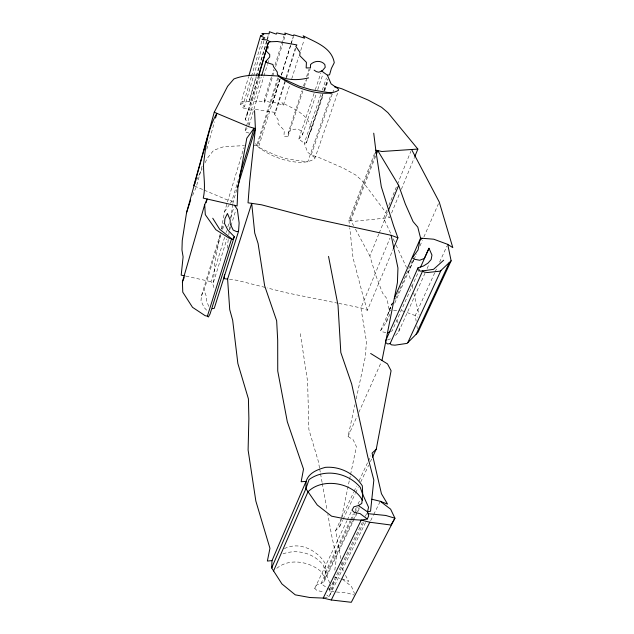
<?xml version="1.0" encoding="UTF-8"?>
<svg xmlns="http://www.w3.org/2000/svg" width="634" height="634" viewBox="0 0 634 634"><rect width="100%" height="100%" fill="white"/><g stroke="black" fill="none" stroke-linecap="round" stroke-linejoin="round"><path stroke-width="0.48" stroke-dasharray="3.17 2.38" d="M248.869 125.278L248.948 123.559L245.35 119.652L258.133 76.706M284.888 81.231L274.522 114.144L278.469 120.452L277.985 123.63L284.317 130.509L283.913 136.397L288.066 136.207L288.264 132.68L302.006 90.678M185.897 276.107L213.499 282.233L214.672 263.641L220.109 235.586M284.349 548.624C299.177 541.127 317.499 550.074 325.313 563.721L325.408 572.201L324.267 581.402L320.994 583.565L316.659 584.928L314.749 588.36L316.952 590.547L322.334 591.593L323.815 592.75M220.315 233.787L201.453 295.785L201.002 300.69L204.013 307.355L207.635 311.318M251.27 77.071L243.741 102.637L241.919 101.765L248.996 101.67L255.93 76.928M227.218 248.195L228.24 239.581M228.811 234.786L229.262 230.958M229.381 229.999L229.833 226.172M333.341 581.362L332.351 588.97L329.45 589.668L327.144 588.003M334.807 570.164L336.448 557.643L331.471 534.708L327.833 514.404M230.808 218.556L232.71 204.33M232.837 203.379L236.854 189.186M221.361 228.89L224.571 211.685L243.963 147.587M271.36 77.039L264.188 100.441L272.668 103.16L279.871 79.63M245.35 119.652L247.775 111.41L249.542 110.134L256.762 109.587L275.56 112.503L285.332 81.517M385.876 332.485L382.405 331.851L380.701 330.449L386.415 322.167L388.444 312.419L392.367 303.432M395.561 335.473L398.699 331.701L399.658 327.096M340.886 558.617L335.616 530.587L339.721 526.505L349.366 480.334M349.564 479.367L350.372 475.524M350.57 474.557L356.403 446.661L353.201 439.814L348.042 436.485L354.937 404.666M356.197 398.881L365.398 356.459L366.404 341.401L360.928 307.886L390.013 238.012M324.037 597.902L329.014 596.8L330.433 593.646L329.45 589.668L330.56 585.016M202.095 166.092L196.294 186.808L192.53 195.621M206.843 149.133L214.49 121.823M263.998 40.742L244.645 106.227L240.524 104.301L248.583 76.762M314.084 93.341L298.78 139.044L304.288 143.276L306.412 142.848L322.587 94.308M251.547 76.12L262.135 40.14M256.207 75.993L268.523 34.529M248.996 101.67L256.294 77.134M256.572 76.183L266.954 41.265M267.239 40.322L268.919 34.656M246.975 115.515L258.49 76.928M259.623 76.429L249.542 110.134L246.547 108.255L241.839 108.018L244.645 106.227M267.746 49.27L268.871 45.529M249.075 133.061L245.532 131.943L245.104 130.715L246.238 126.958M246.515 126.015L261.168 77.205M249.114 125.191L263.681 76.896M263.966 75.945L267.397 64.581M267.683 63.638L268.824 59.85M221.742 229.088L223.461 223.453M201.453 295.785L204.029 290.293L220.87 235.04M222.582 229.421L224.016 224.737M238.495 179.359L231.846 201.137L229.603 204.378M271.645 76.104L273.65 69.55M275.085 64.874L283.969 35.861M249.21 99.546L255.835 101.876L256.39 100.576L264.727 102.193L272.485 76.896M272.771 75.961L274.498 70.334M275.647 66.594L285.134 35.67M224.602 237.322L210.971 281.607L213.666 285.847L214.03 289.556M226.053 232.615L226.631 230.728M227.788 226.964L228.953 223.192M230.689 217.541L233.883 207.175M213.499 282.233L226.909 238.923M229.817 229.508L230.697 226.679M230.982 225.744L235.943 209.735M277.724 77.855L256.667 145.741C266.637 153.911 278.77 159.15 291.426 161.504C299.28 162.661 307.815 163.215 314.749 158.69L337.985 92.088M254.02 145.471L257.562 145.836L278.643 77.974M279.642 79.409L258.49 147.302L276.86 155.829L287.907 159.055L307.752 161.892L331.186 93.998M281.322 74.97L292.956 37.652M272.668 103.16L280.236 78.878M281.401 75.145L290.721 45.26M291.014 44.325L293.344 36.859M286.069 77.467L295.254 48.311M286.513 77.768L295.69 48.66M272.889 102.026L283.327 105.165L289.936 84.417M291.743 78.751L298.654 57.052M300.762 50.451L304.066 40.069M303.527 86.01L305.358 80.407M306.579 76.674L309.02 69.209M288.066 136.207L303.092 90.353M304.312 86.612L310.137 68.837M315.336 89.616L320.955 72.823M298.78 139.044L302.442 135.05L316.493 93.269M317.737 89.552L323.047 73.766M320.733 94.767L304.288 143.276L307.625 152.263L314.21 157.145L314.749 158.69M322.318 90.099L326.431 77.974M323.847 90.599L327.627 79.48M306.412 142.848L322.896 94.403M324.164 90.678L327.968 79.496M308.409 135.993L311.365 129.946L323.451 94.45M324.727 90.717L328.222 80.439M332.271 94.006L311.175 155.013L318.038 157.113L343.208 168.065L355.856 175.103L361.903 180.571L389.72 217.628L354.747 221.282L348.906 220.109L374.749 152.945M332.588 93.079L334.506 87.532M349.857 220.315L375.391 154.094M375.653 156.138L350.8 220.505L353.59 225.696M386.986 210.012L383.633 218.262L390.695 233.478M388.856 205.432L397.058 185.263M397.431 184.343L410.856 151.336M388.444 312.419L390.726 310.042L389.236 309.955L386.938 298.677L382.564 293.082L375.669 275.085L369.868 255.962L378.839 233.954M379.211 233.035L387.818 211.946M391.598 213.064L399.848 192.95M401.354 189.297L414.485 157.311M338.833 303.401L360.928 307.886L367.379 310.303L392.953 249.606M389.236 309.955L392.367 302.775M380.701 330.449L392.454 303.535M395.434 299.272L412.306 260.701M386.415 322.167L389.981 314.044M394.728 303.203L413.717 259.845M413.669 260.281L408.558 271.946L410.674 280.553M414.065 259.385L416.427 254.004M419.962 245.929L422.323 240.548M423.892 236.957L438.443 203.752M390.639 331.479L392.153 330.821L419.787 268.927M348.042 436.485L357.227 415.928M358.828 412.346L381.192 362.283M398.699 331.701L425.065 273.056M427.094 268.547L429.115 264.037M434.726 272.842L415.246 315.573L416.142 321.184M435.13 271.954L437.159 267.5M439.592 262.159L446.899 246.143M335.616 530.587L341.068 519.016M341.48 518.129L353.637 492.309M354.057 491.421L356.57 486.08M359.09 480.738L367.886 462.051M368.306 461.164L370.819 455.822M339.721 526.505L342.661 520.284M343.081 519.397L355.262 493.624M355.682 492.737L358.202 487.411M360.714 482.078L368.695 465.197M370.375 461.639L371.635 458.976M314.749 588.36L346.901 520.847M347.321 519.959L351.125 511.963M329.672 582.931L325.408 572.201L349.984 520.863M350.404 519.983L353.376 513.786M355.064 510.243L356.34 507.588M358.036 504.054L360.152 499.624M351.173 520.625L320.994 583.565L326.375 587.449M351.601 519.737L354.58 513.532M355 512.644L357.552 507.327M352.678 520.783L325.004 578.327L321.398 571.876C309.424 561.106 288.177 557.611 275.742 569.229M353.106 519.896L355.658 514.586M356.086 513.699L359.066 507.501M324.267 581.402L359.66 507.905M329.45 589.668L362.323 522.471M365.35 516.282L366.65 513.635M363.71 522.511L329.894 591.467L335.497 591.926M196.429 180.405L202.111 168.858M205.17 162.637L207.35 158.191L213.618 150.337L223.968 146.589L244.447 145.646M365.556 522.527L329.014 596.8L326.787 595.064M370.668 520.665L373.283 515.387M373.719 514.507L379.829 502.176M274.522 114.144L275.56 112.503M224.571 211.685L229.048 205.194M245.104 130.715L248.829 126.142M288.264 132.68C291.798 128.623 298.63 127.474 302.133 132.197L302.442 135.05M240.524 104.301L243.741 102.637M387.517 339.959L391.13 338.572M283.049 553.847C297.322 548.719 313.862 553.181 323.269 565.163L325.408 572.201M393.532 310.2L400.078 310.565M336.432 592.005L346.695 592.845L354.43 595.12M229.468 279.332L236.973 280.283L266.201 287.678M337.874 303.211L286.005 292.694L267.144 287.923M333.928 576.908L340.117 578.366M233.09 201.485L226.758 199.694L203.466 189.843M401.948 310.676L415.246 315.573L417.647 317.19M341.885 578.779L348.74 581.418L345.538 575.45M202.571 189.463L193.814 185.738M342.629 579.365L351.482 586.418L354.533 593.582M257.562 145.836L255.835 144.275L255.779 141.683M283.327 105.165L281.932 102.684C293.716 108.913 309.741 114.619 311.365 129.946M355.452 229.151L369.868 255.962M393.191 238.844L395.679 244.217M396.099 245.104L406.481 267.477M208.792 306.38L206.399 300.73L206.518 296.87L204.029 290.293M397.011 320.146L398.001 322.746M367.379 310.303L363.583 297.996L353.027 257.903L349.754 227.86M264.188 100.441L264.727 102.193M411.846 285.34L412.782 289.159M413.725 292.987L419.114 314.979M341.615 562.485L343.248 571.179M319.512 467.987L318.3 461.219L308.877 429.48L307.601 381.406L299.969 331.487M319.687 468.954L320.384 472.821M320.55 473.788L322.112 482.49M322.286 483.457L327.136 510.536M416.895 325.868L417.346 328.674M348.906 220.109L349.643 226.893"/><path stroke-width="0.95" d="M272.303 566.083L271.661 567.921L305.897 488.687L309.027 479.621C324.624 468.043 348.042 472.75 360.207 487.245L362.696 494.314L368.536 507.24L367.514 511.86L368.687 515.862L367.292 518.984L360.08 513.611L354.366 512.431L351.973 510.188L353.875 506.812L358.4 505.552L361.792 503.475L362.696 494.314L362.323 485.858C354.287 473.495 340.125 466.156 325.361 467.353C317.333 469.588 308.877 472.702 306.063 481.404L272.018 560.615L271.661 567.921L281.948 583.954L295.27 594.851L309.828 597.513L323.205 598.084L331.281 599.986L351.307 602.3L394.934 518.208L390.623 509.165L380.265 501.296L371.817 499.227M212.406 308.718L214.244 308.338L238.542 231.347L239.137 223.033L237.378 209.482L234.461 205.289L203.252 198.117C205.836 186.816 203.403 175.887 203.546 164.61C205.495 146.922 207.793 129.043 216.86 113.343L248.774 126.697L255.391 128.623L249.669 181.744L248.029 202.817L261.501 204.798L312.855 218.31L391.146 235.293L397.914 237.829L393.334 248.702M224.444 274.855L224.071 278.651L227.598 279.095L229.73 309.638L232.67 320.257L237.861 363.496L248.417 398.865L248.877 418.646L248.1 449.981L255.843 501.05L269.949 548.339L267.366 561.042L272.018 560.615M207.358 137.927L186.547 212.691L182.251 240.5L181.958 249.939L183.107 256.889L181.189 275.148L184.93 275.893M258.775 75.993L268.206 42.938L269.989 41.781L277.415 41.503L296.878 44.903L295.848 46.433L300.096 52.567L299.692 55.578L306.42 62.338L306.167 67.941L310.446 67.901L310.549 64.541C314.385 60.61 321.169 60.071 324.822 64.541L325.234 67.267L322.555 70.501L318.886 72.221L316.374 71.658L314.131 70.12M372.475 457.201L376.255 449.205L391.075 370.731L387.501 363.9L370.652 353.471M381.993 360.492L397.415 282.645L397.946 268.016L391.146 235.293M308.615 77.871C298.939 80.256 288.327 80.653 279.229 76.088C264.219 75.295 248.243 73.33 233.914 78.949L227.622 86.264L214.26 112.234L193.814 185.738L195.121 183.067M215.544 118.059L216.86 113.343L214.26 112.234M186.547 212.691L190.644 200.027M238.542 231.347L236.641 231.656L233.185 230.071L230.174 223.715L230.197 219.958L227.44 213.499L224.888 218.762L224.531 223.509L227.844 230.079L234.311 236.688L210.052 313.965L208.396 316.992L207.397 316.152L205.154 315.684L192.522 307.324L182.766 292.155L182.418 281.805L204.695 204.608L207.175 198.949M206.074 202.753L206.898 199.9M248.861 75.811L260.534 35.932L263.807 34.458L261.905 33.562L269.204 33.713L269.363 31.7L276.258 34.141L276.796 32.92L285.427 34.735L284.825 33.047L293.629 35.924L293.827 34.846L304.669 38.183L303.155 35.781C315.153 42.177 331.693 47.328 334.269 62.695L331.408 68.369L329.553 74.836L327.374 75.177L321.581 70.96M258.315 76.207L268.206 42.938M261.731 75.327L265.963 61.244L269.68 57.005L269.735 54.548L265.923 50.712L267.485 46.821M239.359 176.521L254.099 128.242L246.816 138.164L237.861 187.997L237.108 205.971L234.461 205.289M237.433 187.292L255.391 128.623L254.559 110.601M207.397 316.152L231.6 238.741L229.246 238.218L215.853 229.706L205.297 214.664L204.695 204.608M227.598 279.095L251.714 203.356L254.733 233.066L258.078 243.488L264.655 285.815L276.654 320.756L277.692 340.196L277.74 371.033L287.305 421.745L303.52 469.12L301.158 481.721L306.063 481.404L305.897 488.687L317.222 504.965L331.622 516.203L347.075 519.222L361.206 520.118L369.788 522.234L390.972 525.031L394.934 518.208L385.797 515.466L368.045 513.675M375.74 153.174L376.802 150.417L381.882 151.494L417.861 149.085L414.858 156.392M376.366 154.3L377.785 150.623L398.659 185.35L405.316 203.989L413.075 221.599L417.79 227.146L420.564 238.146L394.324 298.289M388.19 211.027L398.659 185.35M182.418 281.805L184.217 277.581M273.547 570.98L307.981 491.794C322.429 477.291 353.193 482.411 362.466 500.416M422.117 238.265L419.827 240.516L418.068 249.907L412.425 257.784L414.248 259.195L419.684 260.265L424.32 258.482L428.98 248.259L431.968 255.082L431.144 259.528L428.021 263.102L423.536 265.979L417.98 267.857L385.71 340.656L385.67 342.503L387.612 343.961L390.108 343.668L391.455 344.848L394.927 345.173L407.091 343.382L417.949 332.414L451.123 260.788L447.707 244.359L433.767 239.216L420.564 238.146M420.588 267.128L428.98 248.259M390.108 343.668L422.656 270.908L433.545 269.331L443.673 260.217M407.757 342.709L440.931 270.496M416.158 334.221L449.34 262.492M323.205 598.084L361.206 520.118L367.292 518.984M331.281 599.986L369.788 522.234M234.311 236.688L232.662 239.589L219.673 229.286L212.747 218.239M451.123 260.788L440.265 271.13L427.704 272.517L424.091 272.097L422.656 270.908L420.073 271.122L417.996 269.64L417.98 267.857M376.255 449.205L372.079 453.151L381.446 493.743L387.564 504.101L380.265 501.296M387.612 332.802L389.886 331.812M278.31 75.969C288.922 84.163 301.522 89.505 314.646 92.168C322.643 93.467 331.305 94.442 338.627 90.242L338.025 88.744L331.091 83.862L327.374 75.177M331.503 93.063L310.937 89.711L299.438 86.264L280.228 77.522M373.727 133.188L375.811 150.187L376.802 150.417M334.823 86.604L341.972 88.831L368.259 100.117L381.525 107.257L387.929 112.678L417.861 149.085M260.534 35.932L264.838 37.897L261.985 39.506L266.851 39.894L269.989 41.781M447.707 244.359L452.811 247.64L439.227 201.961L411.601 149.505M358.4 505.552L367.514 511.86L370.549 511.234L373.838 480.081L367.855 457.138L351.68 384.03L340.823 352.52L338.017 305.342L328.539 256.405M279.229 76.088L277.399 74.543L277.28 72.062L273.531 66.697L272.889 64.494L266.431 62.433L265.963 61.244M397.914 237.829L393.563 225.783L381.303 186.705L375.811 150.187"/></g></svg>
